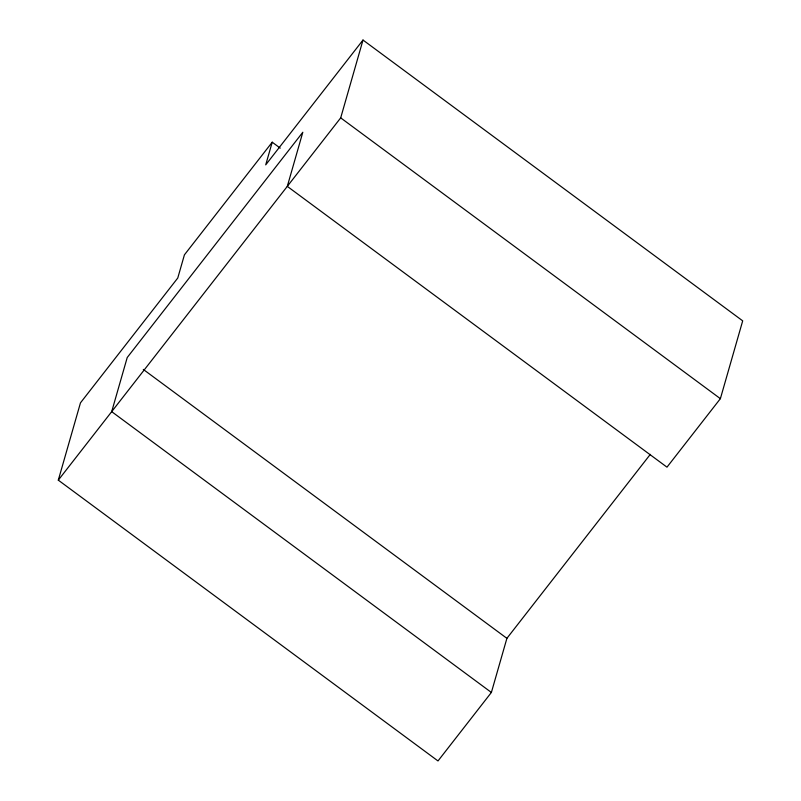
<?xml version="1.0" encoding="UTF-8"?>
<svg xmlns="http://www.w3.org/2000/svg" width="801" height="801" viewBox="0 0 801 801"><rect width="100%" height="100%" fill="white"/><g stroke="black" fill="none" stroke-linecap="round" stroke-linejoin="round"><path stroke-width="1.2" d="M650.302 454.377L506.903 638.337L491.383 692.454L437.997 760.95L58.303 480.149L80.47 402.843L177.762 278.027L184.42 254.838L272.22 142.198L280.25 148.135M272.22 142.198L265.712 164.866L363.003 40.05L742.697 320.851L720.379 398.668L666.983 467.163L287.299 186.373L302.818 132.255L127.219 357.536L111.699 411.654L491.383 692.454M58.303 480.149L340.695 117.867L363.003 40.05M340.695 117.867L720.379 398.668M143.289 369.421L506.903 638.337"/></g></svg>
